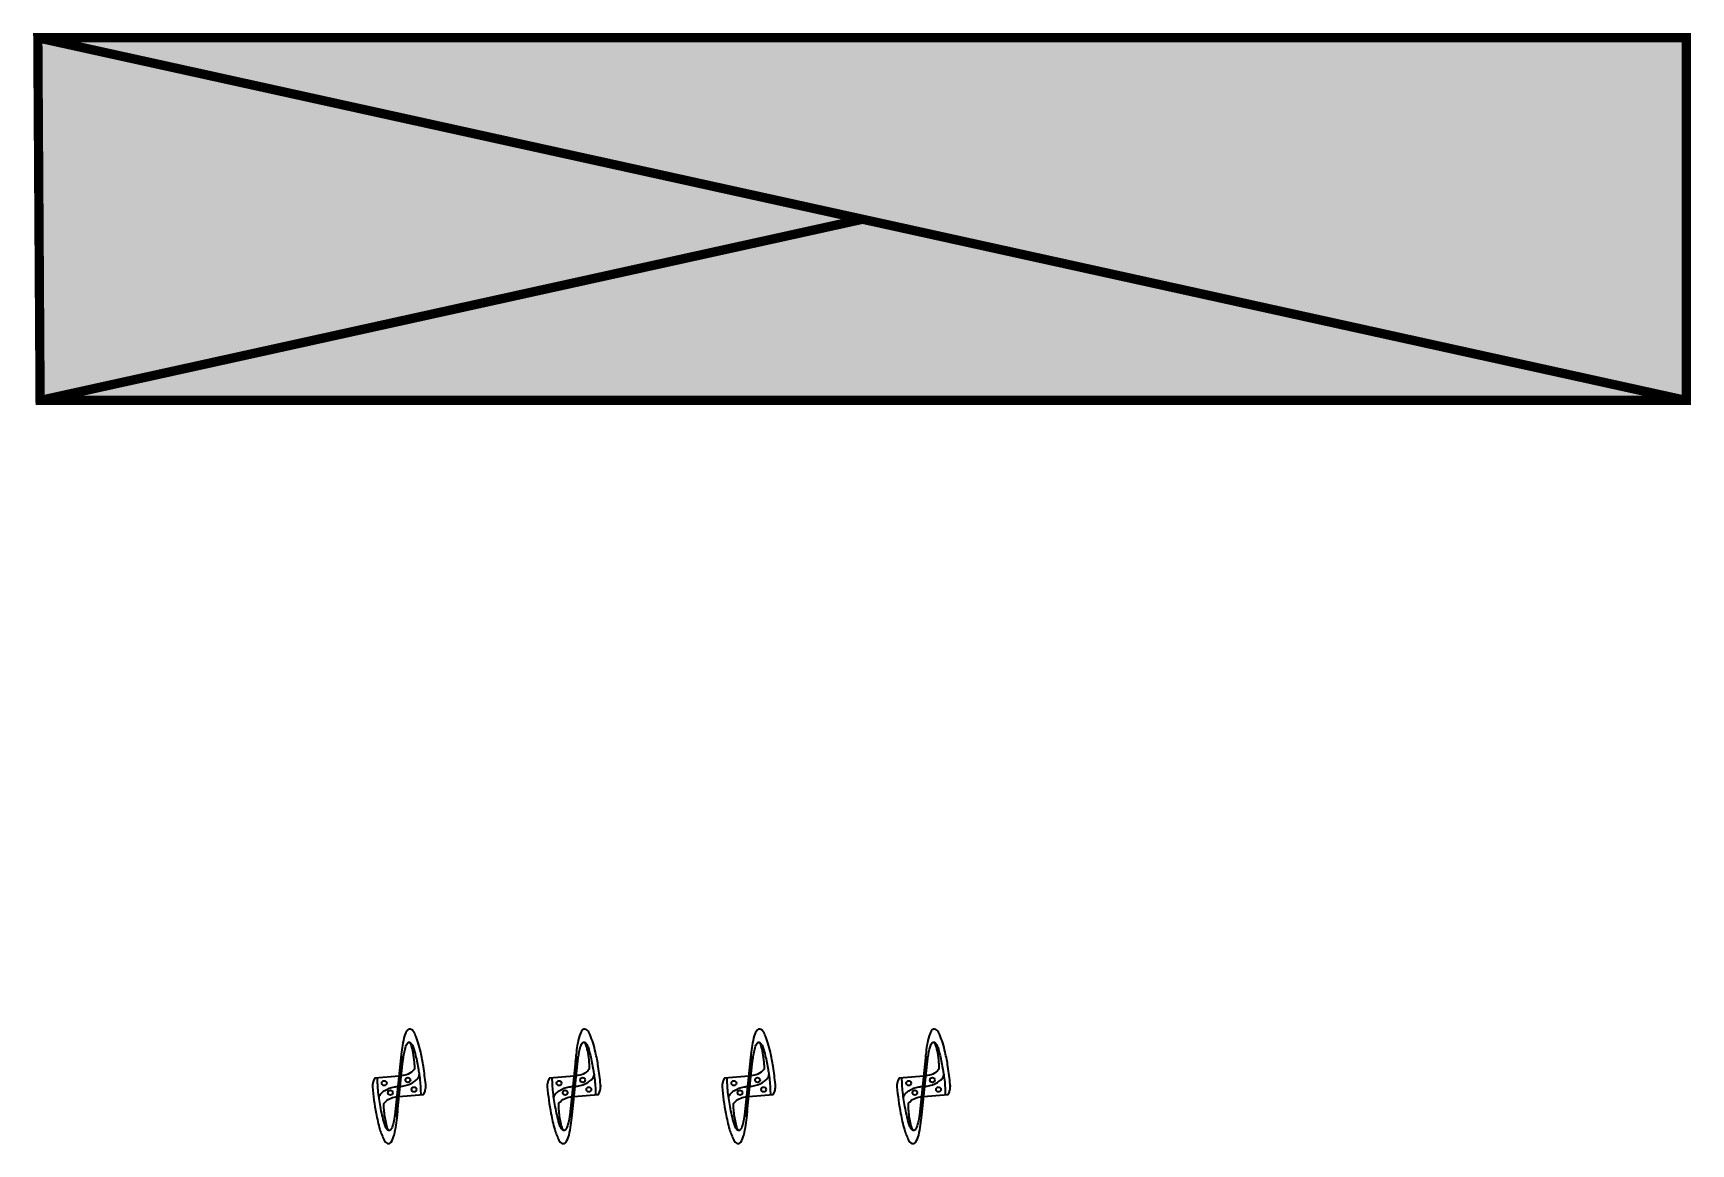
# Model space of a CAD drawing. Extents: x -2918 to -212, y 225 to 5715.
# Drawn here: x -613.97 to -604.49, y 799.95 to 806.3 of the extents above; entities that cross this region are included whole.
import ezdxf

# ---------------------------------------------------------------- set-up
doc = ezdxf.new("R2010")
doc.units = 0
doc.layers.get('0').update_dxf_attribs({"linetype": 'CONTINUOUS'})
doc.layers.add('ДВ_ГП_П_МАФ', color=20, linetype='CONTINUOUS')
doc.layers.add('ДВ_ОФР_РАМКА', color=7, linetype='CONTINUOUS')
doc.styles.get("Standard").update_dxf_attribs({"font": 'arial.ttf'})

# ---------------------------------------------------------------- blocks, each defined once
blk = doc.blocks.new('КОНТЕЙНЕРНАЯ_ПЛОЩАДКА_НА_5')
at = {"layer": 'ДВ_ОФР_РАМКА'}
h = blk.add_hatch(color=5, dxfattribs=at)
h.dxf.hatch_style = 1
h.paths.add_polyline_path([(0, 0), (-0.0132, 2.075), (9.415, 2.075), (9.415, 0)])
at = {"const_width": 0.053}
blk.add_lwpolyline([(0, 0), (-0.0132, 2.075), (9.415, 2.075), (9.415, 0)], close=True, dxfattribs=at)
for points in [[(-0.0132, 2.075), (9.415, 0)], [(0, 0), (4.7042, 1.0368)]]:
    blk.add_lwpolyline(points, dxfattribs=at)
for points in [[(0, 0), (5.12, 0)], [(0, 0), (6.645, 0)], [(0, 0), (9.415, 0)]]:
    blk.add_lwpolyline(points)
at = {"insert": (7.7313, 2.0535), "char_height": 2, "attachment_point": 1}
blk.add_mtext_dynamic_manual_height_columns('5', width=1.113461, gutter_width=12.5, heights=[-2.0341], dxfattribs=at)
blk = doc.blocks.new('*U62')
at = {"color": 1}
for points in [[(0.0523, 0.2516, -0.330359), (0.0609, 0.2528, -0.127919), (0.0696, 0.2455, -0.086192), (0.0805, 0.2234, -0.024311), (0.0942, 0.1772, -0.018048), (0.1104, 0.0962, -0.01035), (0.1149, 0.0685, -0.032851), (0.1232, -0.0195), (0.1236, -0.0473)], [(1.0523, 0.2516, -0.330359), (1.0609, 0.2528, -0.127919), (1.0696, 0.2455, -0.086192), (1.0805, 0.2234, -0.024311), (1.0942, 0.1772, -0.018048), (1.1104, 0.0962, -0.01035), (1.1149, 0.0685, -0.032851), (1.1232, -0.0195), (1.1236, -0.0473)], [(2.0523, 0.2516, -0.330359), (2.0609, 0.2528, -0.127919), (2.0696, 0.2455, -0.086192), (2.0805, 0.2234, -0.024311), (2.0942, 0.1772, -0.018048), (2.1104, 0.0962, -0.01035), (2.1149, 0.0685, -0.032851), (2.1232, -0.0195), (2.1236, -0.0473)], [(3.0523, 0.2516, -0.330359), (3.0609, 0.2528, -0.127919), (3.0696, 0.2455, -0.086192), (3.0805, 0.2234, -0.024311), (3.0942, 0.1772, -0.018048), (3.1104, 0.0962, -0.01035), (3.1149, 0.0685, -0.032851), (3.1232, -0.0195), (3.1236, -0.0473)], [(-0.0534, -0.2522, -0.204465), (-0.0604, -0.2524, -0.120735), (-0.0662, -0.2481, -0.101564), (-0.0756, -0.2347, -0.039941), (-0.0839, -0.2123, -0.015617), (-0.0967, -0.165, -0.003873), (-0.1068, -0.1156, -0.011569), (-0.1146, -0.0688, -0.008881), (-0.1201, -0.0224, -0.011605), (-0.1228, 0.0192), (-0.1236, 0.0476)], [(0.005, 0.0005, 0.004435), (0.0195, 0.0015, 0.096431), (0.0788, 0.0222, 0.047726), (0.0994, 0.0372, 0.045018), (0.1096, 0.0489, 0.054048), (0.1143, 0.0582, 0.115605), (0.1149, 0.0685)], [(0.9466, -0.2522, -0.204465), (0.9396, -0.2524, -0.120735), (0.9338, -0.2481, -0.101564), (0.9244, -0.2347, -0.039941), (0.9161, -0.2123, -0.015617), (0.9033, -0.165, -0.003873), (0.8932, -0.1156, -0.011569), (0.8854, -0.0688, -0.008881), (0.8799, -0.0224, -0.011605), (0.8772, 0.0192), (0.8764, 0.0476)], [(1.005, 0.0005, 0.004435), (1.0195, 0.0015, 0.096431), (1.0788, 0.0222, 0.047726), (1.0994, 0.0372, 0.045018), (1.1096, 0.0489, 0.054048), (1.1143, 0.0582, 0.115605), (1.1149, 0.0685)], [(1.9466, -0.2522, -0.204465), (1.9396, -0.2524, -0.120735), (1.9338, -0.2481, -0.101564), (1.9244, -0.2347, -0.039941), (1.9161, -0.2123, -0.015617), (1.9033, -0.165, -0.003873), (1.8932, -0.1156, -0.011569), (1.8854, -0.0688, -0.008881), (1.8799, -0.0224, -0.011605), (1.8772, 0.0192), (1.8764, 0.0476)], [(2.005, 0.0005, 0.004435), (2.0195, 0.0015, 0.096431), (2.0788, 0.0222, 0.047726), (2.0994, 0.0372, 0.045018), (2.1096, 0.0489, 0.054048), (2.1143, 0.0582, 0.115605), (2.1149, 0.0685)], [(2.9466, -0.2522, -0.204465), (2.9396, -0.2524, -0.120735), (2.9338, -0.2481, -0.101564), (2.9244, -0.2347, -0.039941), (2.9161, -0.2123, -0.015617), (2.9033, -0.165, -0.003873), (2.8932, -0.1156, -0.011569), (2.8854, -0.0688, -0.008881), (2.8799, -0.0224, -0.011605), (2.8772, 0.0192), (2.8764, 0.0476)], [(3.005, 0.0005, 0.004435), (3.0195, 0.0015, 0.096431), (3.0788, 0.0222, 0.047726), (3.0994, 0.0372, 0.045018), (3.1096, 0.0489, 0.054048), (3.1143, 0.0582, 0.115605), (3.1149, 0.0685)], [(-0.1146, -0.0688, -0.093565), (-0.1139, -0.0582, -0.097084), (-0.1065, -0.0446, -0.073687), (-0.0845, -0.0253, -0.100845), (-0.027, -0.0024, -0.013935), (-0.005, -0.0002, -0.013935)], [(0.8854, -0.0688, -0.093565), (0.8861, -0.0582, -0.097084), (0.8935, -0.0446, -0.073687), (0.9155, -0.0253, -0.100845), (0.973, -0.0024, -0.013935), (0.995, -0.0002, -0.013935)], [(1.8854, -0.0688, -0.093565), (1.8861, -0.0582, -0.097084), (1.8935, -0.0446, -0.073687), (1.9155, -0.0253, -0.100845), (1.973, -0.0024, -0.013935), (1.995, -0.0002, -0.013935)], [(2.8854, -0.0688, -0.093565), (2.8861, -0.0582, -0.097084), (2.8935, -0.0446, -0.073687), (2.9155, -0.0253, -0.100845), (2.973, -0.0024, -0.013935), (2.995, -0.0002, -0.013935)]]:
    blk.add_lwpolyline(points, format="xyb", dxfattribs=at)
for centre in [(-0.085, 0.0186), (0.0503, 0.0366), (0.915, 0.0186), (1.0503, 0.0366), (1.915, 0.0186), (2.0503, 0.0366), (2.915, 0.0186), (3.0503, 0.0366), (-0.05, -0.0361), (0.0853, -0.018), (0.95, -0.0361), (1.0853, -0.018), (1.95, -0.0361), (2.0853, -0.018), (2.95, -0.0361), (3.0853, -0.018)]:
    blk.add_circle(centre, 0.014, dxfattribs=at)
at = {"layer": 'ДВ_ГП_П_МАФ'}
for points in [[(-0.0011, -0.0586), (0.1401, -0.0457), (0.1472, -0.0324, 0.036438), (0.1521, -0.0091, 0.072829), (0.1523, 0.0112, 0.010189), (0.1392, 0.1132, 0.016478), (0.1236, 0.1953, 0.018901), (0.1093, 0.2484, 0.017614), (0.0921, 0.2952, 0.105499), (0.0761, 0.3221, 0.329826), (0.0491, 0.324, 0.086366), (0.0317, 0.2891, 0.041471), (0.0194, 0.2346, 0.008687), (0.0122, 0.1834, -0.012273), (0.0102, 0.1643), (0.008, 0.1407, 0.183111), (0.0093, 0.136)], [(0.9989, -0.0586), (1.1401, -0.0457), (1.1472, -0.0324, 0.036438), (1.1521, -0.0091, 0.072829), (1.1523, 0.0112, 0.010189), (1.1392, 0.1132, 0.016478), (1.1236, 0.1953, 0.018901), (1.1093, 0.2484, 0.017614), (1.0921, 0.2952, 0.105499), (1.0761, 0.3221, 0.329826), (1.0491, 0.324, 0.086366), (1.0317, 0.2891, 0.041471), (1.0194, 0.2346, 0.008687), (1.0122, 0.1834, -0.012273), (1.0102, 0.1643), (1.008, 0.1407, 0.183111), (1.0093, 0.136)], [(1.9989, -0.0586), (2.1401, -0.0457), (2.1472, -0.0324, 0.036438), (2.1521, -0.0091, 0.072829), (2.1523, 0.0112, 0.010189), (2.1392, 0.1132, 0.016478), (2.1236, 0.1953, 0.018901), (2.1093, 0.2484, 0.017614), (2.0921, 0.2952, 0.105499), (2.0761, 0.3221, 0.329826), (2.0491, 0.324, 0.086366), (2.0317, 0.2891, 0.041471), (2.0194, 0.2346, 0.008687), (2.0122, 0.1834, -0.012273), (2.0102, 0.1643), (2.008, 0.1407, 0.183111), (2.0093, 0.136)], [(2.9989, -0.0586), (3.1401, -0.0457), (3.1472, -0.0324, 0.036438), (3.1521, -0.0091, 0.072829), (3.1523, 0.0112, 0.010189), (3.1392, 0.1132, 0.016478), (3.1236, 0.1953, 0.018901), (3.1093, 0.2484, 0.017614), (3.0921, 0.2952, 0.105499), (3.0761, 0.3221, 0.329826), (3.0491, 0.324, 0.086366), (3.0317, 0.2891, 0.041471), (3.0194, 0.2346, 0.008687), (3.0122, 0.1834, -0.012273), (3.0102, 0.1643), (3.008, 0.1407, 0.183111), (3.0093, 0.136)], [(0.019, 0.1345, 0.2445), (0.0218, 0.1403), (0.0248, 0.1646, -0.042306), (0.0385, 0.2298, -0.136873), (0.0523, 0.2516, -0.437416), (0.0587, 0.2512, -0.116749), (0.0682, 0.2346, -0.02589), (0.079, 0.1908, -0.020283), (0.0857, 0.1393, -0.021846), (0.088, 0.1001, -0.302857), (0.0861, 0.0963, -0.084037), (0.0528, 0.0707, -0.084808), (0.0124, 0.0599), (0.0112, 0.0598)], [(1.019, 0.1345, 0.2445), (1.0218, 0.1403), (1.0248, 0.1646, -0.042306), (1.0385, 0.2298, -0.136873), (1.0523, 0.2516, -0.437416), (1.0587, 0.2512, -0.116749), (1.0682, 0.2346, -0.02589), (1.079, 0.1908, -0.020283), (1.0857, 0.1393, -0.021846), (1.088, 0.1001, -0.302857), (1.0861, 0.0963, -0.084037), (1.0528, 0.0707, -0.084808), (1.0124, 0.0599), (1.0112, 0.0598)], [(2.019, 0.1345, 0.2445), (2.0218, 0.1403), (2.0248, 0.1646, -0.042306), (2.0385, 0.2298, -0.136873), (2.0523, 0.2516, -0.437416), (2.0587, 0.2512, -0.116749), (2.0682, 0.2346, -0.02589), (2.079, 0.1908, -0.020283), (2.0857, 0.1393, -0.021846), (2.088, 0.1001, -0.302857), (2.0861, 0.0963, -0.084037), (2.0528, 0.0707, -0.084808), (2.0124, 0.0599), (2.0112, 0.0598)], [(3.019, 0.1345, 0.2445), (3.0218, 0.1403), (3.0248, 0.1646, -0.042306), (3.0385, 0.2298, -0.136873), (3.0523, 0.2516, -0.437416), (3.0587, 0.2512, -0.116749), (3.0682, 0.2346, -0.02589), (3.079, 0.1908, -0.020283), (3.0857, 0.1393, -0.021846), (3.088, 0.1001, -0.302857), (3.0861, 0.0963, -0.084037), (3.0528, 0.0707, -0.084808), (3.0124, 0.0599), (3.0112, 0.0598)], [(-0.0221, -0.1629), (0.0122, 0.1638, -0.999013), (0.022, 0.1628), (-0.0121, -0.1637, -0.969028), (-0.0221, -0.1629, -0.257684)], [(0.9779, -0.1629), (1.0122, 0.1638, -0.999013), (1.022, 0.1628), (0.9879, -0.1637, -0.969028), (0.9779, -0.1629, -0.257684)], [(1.9779, -0.1629), (2.0122, 0.1638, -0.999013), (2.022, 0.1628), (1.9879, -0.1637, -0.969028), (1.9779, -0.1629, -0.257684)], [(2.9779, -0.1629), (3.0122, 0.1638, -0.999013), (3.022, 0.1628), (2.9879, -0.1637, -0.969028), (2.9779, -0.1629, -0.257684)], [(0.0012, 0.0589), (-0.1394, 0.0468), (-0.1468, 0.0329), (-0.1524, 0.0087), (-0.1524, -0.0033, 0.023567), (-0.1314, -0.1556, 0.024539), (-0.11, -0.246, 0.0253), (-0.0862, -0.3077, 0.167568), (-0.0663, -0.3264, 0.323574), (-0.0449, -0.3192, 0.055792), (-0.0279, -0.2782, 0.030136), (-0.0099, -0.1649), (-0.0076, -0.1403, 0.096451), (-0.0094, -0.1379)], [(1.0012, 0.0589), (0.8606, 0.0468), (0.8532, 0.0329), (0.8476, 0.0087), (0.8476, -0.0033, 0.023567), (0.8686, -0.1556, 0.024539), (0.89, -0.246, 0.0253), (0.9138, -0.3077, 0.167568), (0.9337, -0.3264, 0.323574), (0.9551, -0.3192, 0.055792), (0.9721, -0.2782, 0.030136), (0.9901, -0.1649), (0.9924, -0.1403, 0.096451), (0.9906, -0.1379)], [(2.0012, 0.0589), (1.8606, 0.0468), (1.8532, 0.0329), (1.8476, 0.0087), (1.8476, -0.0033, 0.023567), (1.8686, -0.1556, 0.024539), (1.89, -0.246, 0.0253), (1.9138, -0.3077, 0.167568), (1.9337, -0.3264, 0.323574), (1.9551, -0.3192, 0.055792), (1.9721, -0.2782, 0.030136), (1.9901, -0.1649), (1.9924, -0.1403, 0.096451), (1.9906, -0.1379)], [(3.0012, 0.0589), (2.8606, 0.0468), (2.8532, 0.0329), (2.8476, 0.0087), (2.8476, -0.0033, 0.023567), (2.8686, -0.1556, 0.024539), (2.89, -0.246, 0.0253), (2.9138, -0.3077, 0.167568), (2.9337, -0.3264, 0.323574), (2.9551, -0.3192, 0.055792), (2.9721, -0.2782, 0.030136), (2.9901, -0.1649), (2.9924, -0.1403, 0.096451), (2.9906, -0.1379)], [(-0.0194, -0.1373, 0.106019), (-0.0216, -0.1397), (-0.0224, -0.1489, -0.028372), (-0.0298, -0.1975, -0.031451), (-0.0401, -0.2347, -0.057452), (-0.0488, -0.2479, -0.048232), (-0.0534, -0.2522, -0.290497), (-0.0583, -0.2514, -0.084343), (-0.0646, -0.2426, -0.061483), (-0.0747, -0.209, -0.033559), (-0.0861, -0.1341, -0.02753), (-0.0871, -0.101, -0.217604), (-0.0844, -0.0947, -0.089617), (-0.0543, -0.071, -0.075355), (-0.0193, -0.0603), (-0.0112, -0.0595)], [(0.9806, -0.1373, 0.106019), (0.9784, -0.1397), (0.9776, -0.1489, -0.028372), (0.9702, -0.1975, -0.031451), (0.9599, -0.2347, -0.057452), (0.9512, -0.2479, -0.048232), (0.9466, -0.2522, -0.290497), (0.9417, -0.2514, -0.084343), (0.9354, -0.2426, -0.061483), (0.9253, -0.209, -0.033559), (0.9139, -0.1341, -0.02753), (0.9129, -0.101, -0.217604), (0.9156, -0.0947, -0.089617), (0.9457, -0.071, -0.075355), (0.9807, -0.0603), (0.9888, -0.0595)], [(1.9806, -0.1373, 0.106019), (1.9784, -0.1397), (1.9776, -0.1489, -0.028372), (1.9702, -0.1975, -0.031451), (1.9599, -0.2347, -0.057452), (1.9512, -0.2479, -0.048232), (1.9466, -0.2522, -0.290497), (1.9417, -0.2514, -0.084343), (1.9354, -0.2426, -0.061483), (1.9253, -0.209, -0.033559), (1.9139, -0.1341, -0.02753), (1.9129, -0.101, -0.217604), (1.9156, -0.0947, -0.089617), (1.9457, -0.071, -0.075355), (1.9807, -0.0603), (1.9888, -0.0595)], [(2.9806, -0.1373, 0.106019), (2.9784, -0.1397), (2.9776, -0.1489, -0.028372), (2.9702, -0.1975, -0.031451), (2.9599, -0.2347, -0.057452), (2.9512, -0.2479, -0.048232), (2.9466, -0.2522, -0.290497), (2.9417, -0.2514, -0.084343), (2.9354, -0.2426, -0.061483), (2.9253, -0.209, -0.033559), (2.9139, -0.1341, -0.02753), (2.9129, -0.101, -0.217604), (2.9156, -0.0947, -0.089617), (2.9457, -0.071, -0.075355), (2.9807, -0.0603), (2.9888, -0.0595)]]:
    blk.add_lwpolyline(points, format="xyb", dxfattribs=at)

msp = doc.modelspace()

# ---------------------------------------------------------------- block references
msp.add_blockref('КОНТЕЙНЕРНАЯ_ПЛОЩАДКА_НА_5', (-613.9349, 804.1983))
at = {"layer": 'ДВ_ГП_П_МАФ', "color": 7}
msp.add_blockref('*U62', (-611.8817, 800.2741), dxfattribs=at)

doc.saveas('drawing.dxf')
